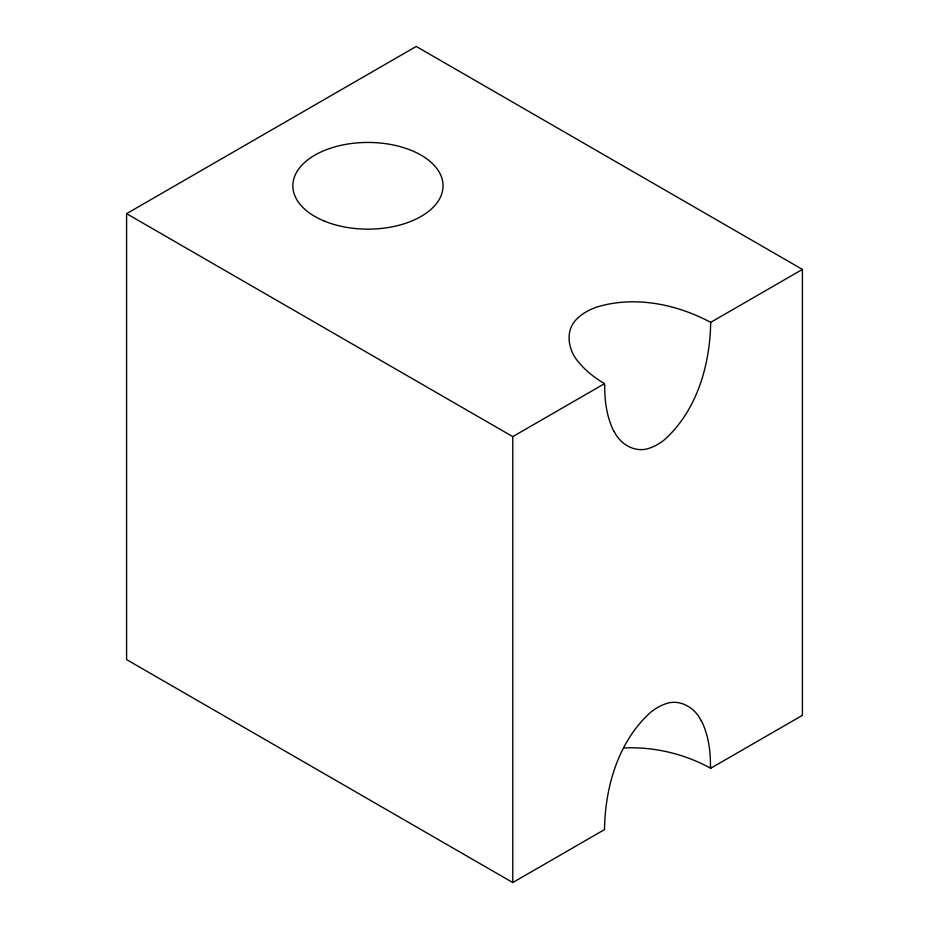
<?xml version="1.0" encoding="UTF-8"?>
<svg xmlns="http://www.w3.org/2000/svg" width="929" height="929" viewBox="0 0 929 929"><rect width="100%" height="100%" fill="white"/><g stroke="black" fill="none" stroke-linecap="round" stroke-linejoin="round"><path stroke-width="1.39" d="M604.489 385.268C605.139 382.667 601.62 382.423 600.146 380.971C592.307 375.862 584.945 369.847 579.011 362.565C567.793 350.558 564.286 329.435 578.059 317.846A55.519 32.05 0 0 1 596.673 307.093C634.519 295.515 676.382 304.004 710.685 322.363L802.412 269.41L802.412 715.33L710.685 768.283C684.29 753.767 653.795 746.521 623.696 747.961M710.685 766.692L710.685 768.283M701.047 720.614C694.834 707.143 678.646 698.051 664.247 704.345A51.629 29.809 -60 0 0 650.927 712.044C618.284 741.179 605.116 786.968 604.5 829.597L512.773 882.55L126.588 659.59L126.588 213.67L416.227 46.45L802.412 269.41M126.588 213.67L512.773 436.63L604.5 383.665M614.139 431.335C620.34 444.817 636.528 453.909 650.927 447.604A51.629 29.809 -60 0 0 664.247 439.916C696.889 410.781 710.058 364.992 710.685 322.363M512.773 436.63L512.773 882.55M613.953 431.544A147.305 85.038 -60 0 1 604.756 385.117M701.232 720.416A147.305 85.038 -60 0 1 710.43 766.843M323.896 220.905A75.098 43.349 0 0 0 442.645 190.271A75.098 43.349 0 0 0 337.32 146.213A75.098 43.349 0 0 0 323.896 220.905"/></g></svg>
